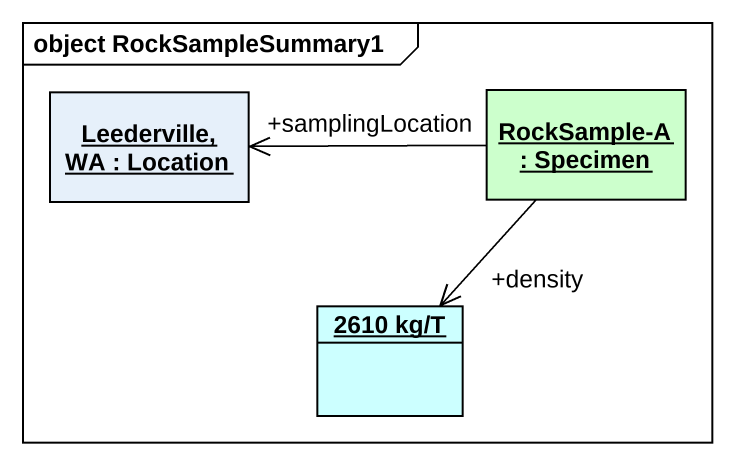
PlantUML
@startuml
mainframe object RockSampleSummary1
hide circle
hide empty members
object "Leederville, WA : Location" as Leederville_WA
object "RockSample-A : Specimen" as RockSample_A #CCFFCC
object "2610 kg/T" as o2610_kg_T #CCFFFF
RockSample_A -left-> "+samplingLocation" Leederville_WA
RockSample_A --> "+density" o2610_kg_T
@enduml
